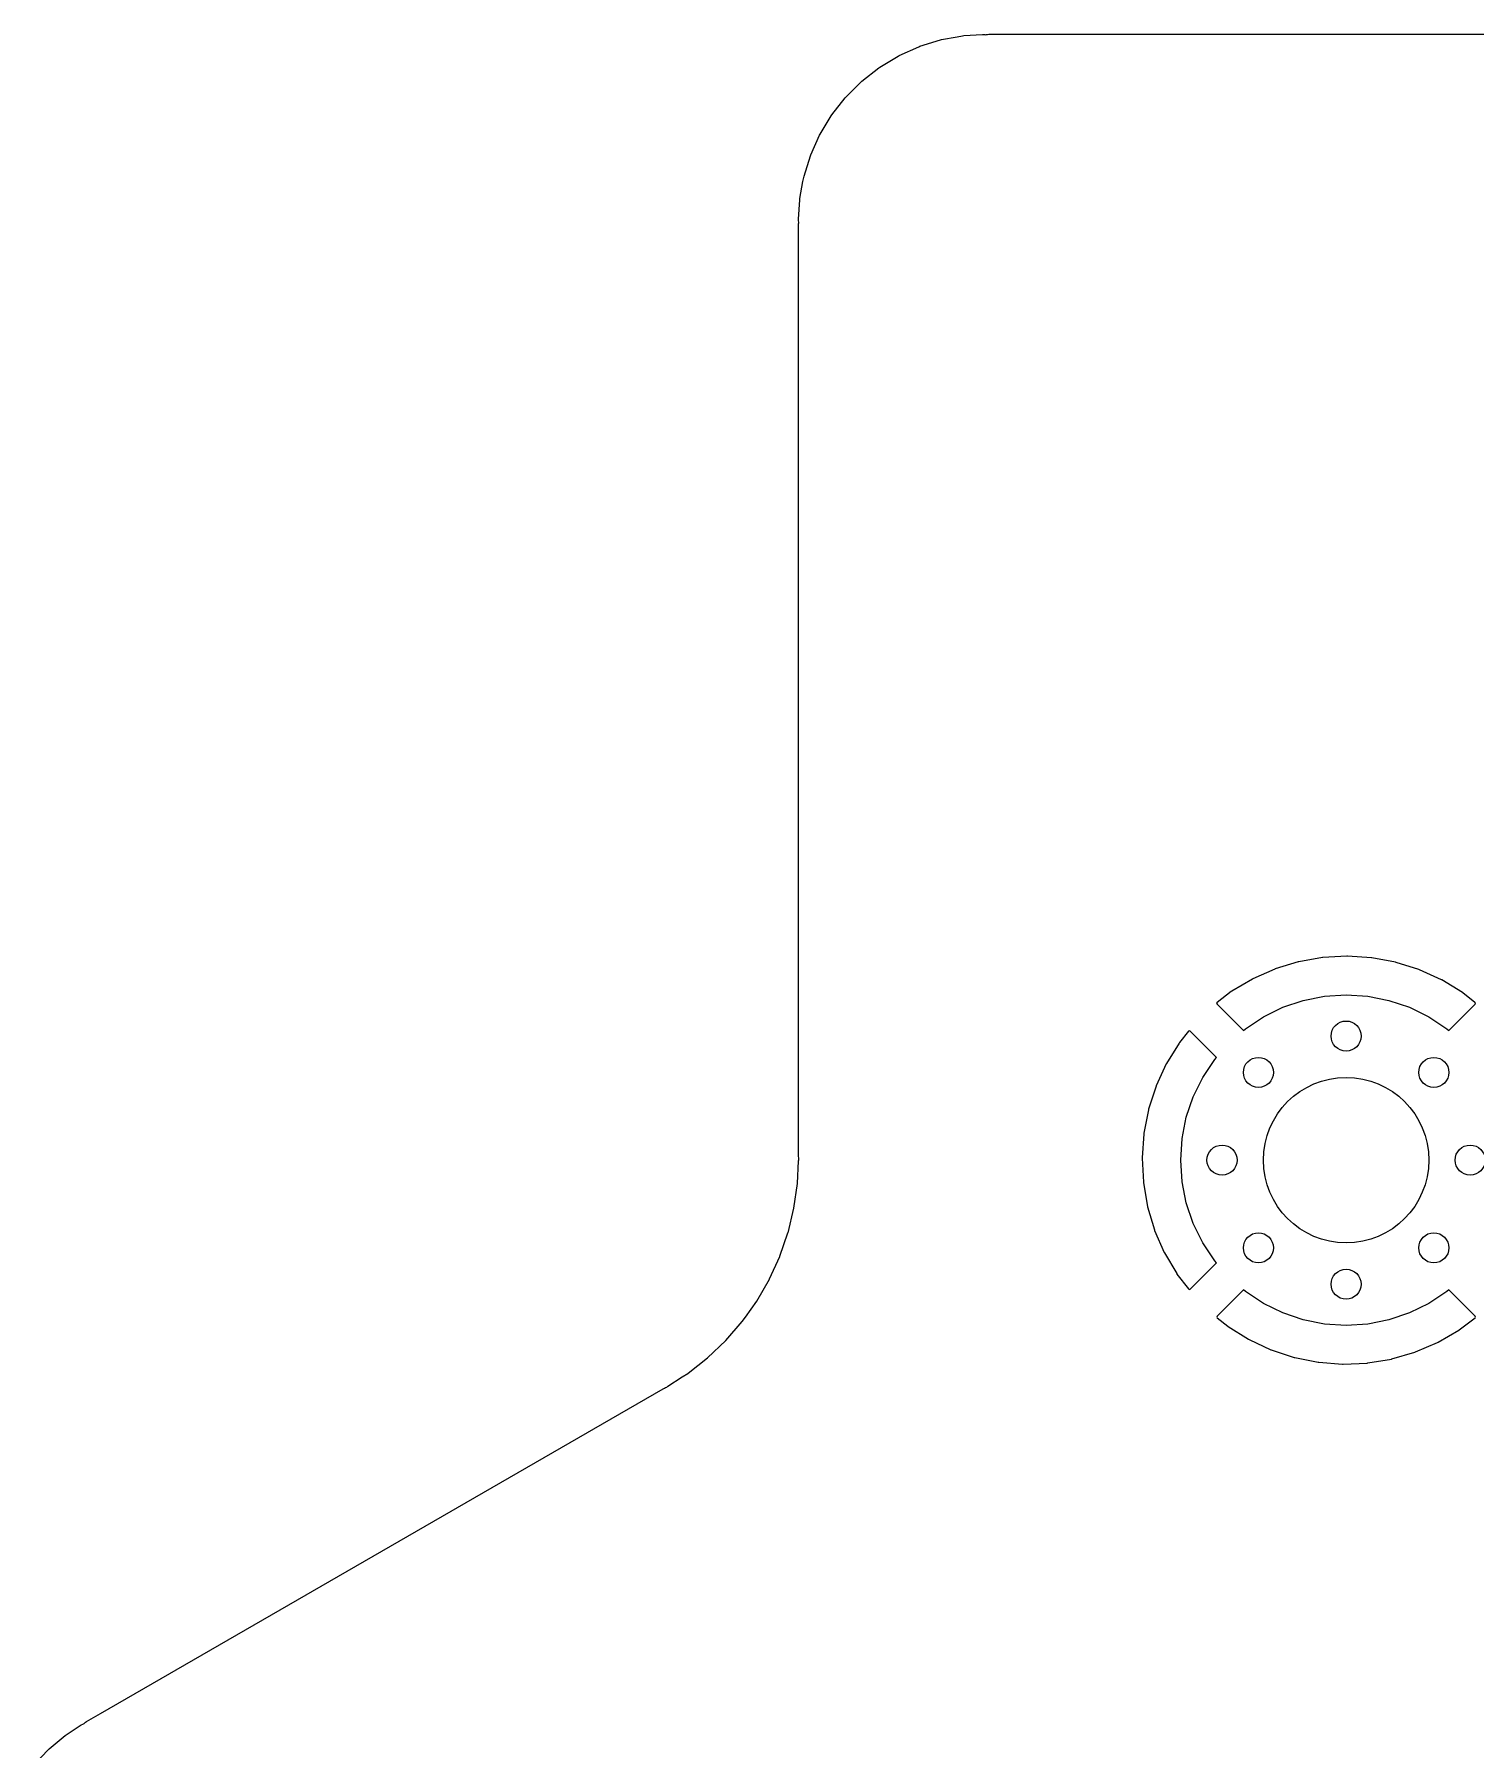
# Model space of a CAD drawing. Extents: x 189 to 319, y -167 to -61.
# Drawn here: x 221.62 to 240.79, y -83.64 to -60.82 of the extents above; entities that cross this region are included whole.
import ezdxf

# ---------------------------------------------------------------- set-up
doc = ezdxf.new("R2010")
doc.units = 0
doc.layers.add('BLACK', color=7, linetype='CONTINUOUS')

msp = doc.modelspace()

# ---------------------------------------------------------------- linework, layer by layer
at = {"layer": 'BLACK', "linetype": 'CONTINUOUS'}
for p, q in [((233.394, -60.9822), (233.666, -60.8972)), ((233.666, -60.8972), (233.681, -60.8936)), ((233.681, -60.8936), (233.891, -60.855)), ((233.891, -60.855), (233.962, -60.8421)), ((233.962, -60.8421), (233.977, -60.8402)), ((233.977, -60.8402), (234.228, -60.8251)), ((234.228, -60.8251), (234.255, -60.8263)), ((234.255, -60.8263), (234.255, -60.8263)), ((234.255, -60.8263), (234.264, -60.8277)), ((234.264, -60.8277), (234.273, -60.8266)), ((234.273, -60.8266), (234.295, -60.8236)), ((234.273, -60.8266), (234.273, -60.8266)), ((234.295, -60.8236), (234.312, -60.8225)), ((234.312, -60.8225), (273.681, -60.8225)), ((232.861, -61.2597), (233.105, -61.1119)), ((233.105, -61.1119), (233.119, -61.1048)), ((233.119, -61.1048), (233.379, -60.9876)), ((233.379, -60.9876), (233.394, -60.9822)), ((232.623, -61.4445), (232.848, -61.2684)), ((232.848, -61.2684), (232.861, -61.2597)), ((232.41, -61.6566), (232.612, -61.4546)), ((232.612, -61.4546), (232.623, -61.4445)), ((232.224, -61.8929), (232.4, -61.668)), ((232.4, -61.668), (232.41, -61.6566)), ((232.067, -62.1499), (232.215, -61.9054)), ((232.215, -61.9054), (232.224, -61.8929)), ((231.943, -62.4239), (232.06, -62.1634)), ((232.06, -62.1634), (232.067, -62.1499)), ((231.853, -62.7109), (231.938, -62.4381)), ((231.938, -62.4381), (231.943, -62.4239)), ((231.839, -62.7811), (231.849, -62.7257)), ((231.849, -62.7257), (231.853, -62.7109)), ((231.798, -63.0067), (231.839, -62.7811)), ((231.78, -63.2797), (231.796, -63.0218)), ((231.796, -63.0218), (231.798, -63.0067)), ((231.778, -63.3639), (231.779, -63.3445)), ((231.778, -75.7251), (231.778, -63.3639)), ((231.779, -63.3445), (231.782, -63.3297)), ((231.781, -63.3036), (231.78, -63.2797)), ((231.783, -63.3208), (231.781, -63.3036)), ((231.782, -63.3297), (231.783, -63.3208)), ((231.782, -63.3297), (231.782, -63.3297)), ((238.426, -73.1581), (238.12, -73.2511)), ((238.433, -73.1563), (238.426, -73.1581)), ((238.747, -73.1007), (238.433, -73.1563)), ((238.754, -73.0998), (238.747, -73.1007)), ((239.073, -73.0823), (238.754, -73.0998)), ((239.08, -73.0823), (239.073, -73.0823)), ((239.399, -73.1032), (239.08, -73.0823)), ((239.406, -73.1041), (239.399, -73.1032)), ((239.72, -73.1631), (239.406, -73.1041)), ((239.727, -73.1649), (239.72, -73.1631)), ((240.031, -73.2611), (239.727, -73.1649)), ((237.815, -73.3862), (237.541, -73.5492)), ((237.822, -73.3827), (237.815, -73.3862)), ((238.113, -73.2537), (237.822, -73.3827)), ((238.12, -73.2511), (238.113, -73.2537)), ((240.038, -73.2638), (240.031, -73.2611)), ((240.329, -73.3958), (240.038, -73.2638)), ((240.335, -73.3994), (240.329, -73.3958)), ((240.608, -73.5653), (240.335, -73.3994)), ((237.535, -73.5535), (237.349, -73.6968)), ((237.541, -73.5492), (237.535, -73.5535)), ((238.221, -73.7625), (238.493, -73.67)), ((238.493, -73.67), (238.775, -73.6138)), ((238.775, -73.6138), (239.062, -73.595)), ((239.062, -73.595), (239.35, -73.6138)), ((239.35, -73.6138), (239.632, -73.67)), ((239.632, -73.67), (239.904, -73.7625)), ((240.614, -73.5696), (240.608, -73.5653)), ((240.776, -73.6977), (240.614, -73.5696)), ((237.349, -73.6968), (237.34, -73.7084)), ((237.34, -73.7084), (237.347, -73.7203)), ((237.347, -73.7203), (237.698, -74.0715)), ((237.723, -74.0496), (237.962, -73.8897)), ((237.962, -73.8897), (238.221, -73.7625)), ((239.904, -73.7625), (240.162, -73.8897)), ((240.162, -73.8897), (240.402, -74.0496)), ((240.427, -74.0715), (240.777, -73.7212)), ((240.784, -73.7084), (240.776, -73.6977)), ((240.777, -73.7212), (240.784, -73.7084)), ((236.965, -74.0813), (236.845, -74.2321)), ((236.976, -74.0736), (236.965, -74.0813)), ((236.989, -74.0807), (236.976, -74.0736)), ((237.339, -74.4307), (236.989, -74.0807)), ((237.698, -74.0715), (237.723, -74.0496)), ((240.402, -74.0496), (240.427, -74.0715)), ((236.841, -74.2383), (236.674, -74.5098)), ((236.845, -74.2321), (236.841, -74.2383)), ((236.67, -74.5164), (236.536, -74.8061)), ((236.674, -74.5098), (236.67, -74.5164)), ((237.157, -74.695), (237.317, -74.4557)), ((237.317, -74.4557), (237.339, -74.4307)), ((236.534, -74.8131), (236.436, -75.1167)), ((236.536, -74.8061), (236.534, -74.8131)), ((237.03, -74.9531), (237.157, -74.695)), ((236.937, -75.2256), (237.03, -74.9531)), ((236.434, -75.124), (236.373, -75.4372)), ((236.436, -75.1167), (236.434, -75.124)), ((236.881, -75.5078), (236.937, -75.2256)), ((236.372, -75.4447), (236.35, -75.7628)), ((236.373, -75.4372), (236.372, -75.4447)), ((236.862, -75.795), (236.881, -75.5078)), ((231.779, -75.7429), (231.778, -75.7251)), ((231.766, -76.1044), (231.78, -75.8046)), ((231.783, -75.7704), (231.779, -75.7429)), ((231.78, -75.8046), (231.782, -75.7897)), ((231.782, -75.7879), (231.783, -75.7831)), ((231.782, -75.7897), (231.782, -75.7879)), ((231.782, -75.7879), (231.782, -75.7879)), ((231.783, -75.7705), (231.783, -75.7704)), ((231.783, -75.7831), (231.783, -75.7705)), ((236.35, -75.7628), (236.35, -75.7704)), ((236.35, -75.7704), (236.366, -76.0889)), ((236.881, -76.0822), (236.862, -75.795)), ((231.719, -76.4352), (231.766, -76.1044)), ((236.366, -76.0889), (236.367, -76.0964)), ((236.367, -76.0964), (236.421, -76.4108)), ((236.937, -76.3644), (236.881, -76.0822)), ((236.421, -76.4108), (236.422, -76.4181)), ((236.422, -76.4181), (236.514, -76.7237)), ((237.03, -76.6369), (236.937, -76.3644)), ((231.64, -76.76), (231.719, -76.4352)), ((237.157, -76.895), (237.03, -76.6369)), ((231.531, -77.073), (231.639, -76.7628)), ((231.639, -76.7628), (231.64, -76.76)), ((231.639, -76.7628), (231.639, -76.7628)), ((236.514, -76.7237), (236.516, -76.7308)), ((236.516, -76.7308), (236.644, -77.0232)), ((231.394, -77.3749), (231.529, -77.0785)), ((231.529, -77.0785), (231.53, -77.0758)), ((231.53, -77.0758), (231.531, -77.073)), ((231.531, -77.073), (231.531, -77.073)), ((236.644, -77.0232), (236.647, -77.0299)), ((236.647, -77.0299), (236.809, -77.3049)), ((237.317, -77.1343), (237.157, -76.895)), ((236.809, -77.3049), (236.813, -77.3111)), ((236.813, -77.3111), (236.964, -77.5089)), ((236.988, -77.5107), (237.339, -77.1593)), ((237.339, -77.1593), (237.317, -77.1343)), ((231.224, -77.6692), (231.392, -77.3798)), ((231.392, -77.3798), (231.394, -77.3749)), ((236.964, -77.5089), (236.975, -77.5174)), ((236.975, -77.5174), (236.988, -77.5107)), ((237.698, -77.5185), (237.348, -77.8684)), ((237.723, -77.5404), (237.698, -77.5185)), ((237.962, -77.7003), (237.723, -77.5404)), ((240.402, -77.5404), (240.162, -77.7003)), ((240.427, -77.5185), (240.402, -77.5404)), ((240.779, -77.8703), (240.427, -77.5185)), ((231.073, -77.8814), (231.223, -77.6717)), ((231.223, -77.6717), (231.224, -77.6692)), ((231.223, -77.6717), (231.223, -77.6717)), ((238.221, -77.8275), (237.962, -77.7003)), ((240.162, -77.7003), (239.904, -77.8275)), ((230.812, -78.194), (231.031, -77.9415)), ((231.031, -77.9415), (231.032, -77.939)), ((231.032, -77.939), (231.073, -77.8814)), ((231.032, -77.939), (231.032, -77.939)), ((237.348, -77.8684), (237.341, -77.8814)), ((237.341, -77.8814), (237.349, -77.8919)), ((237.349, -77.8919), (237.488, -78.004)), ((237.488, -78.004), (237.494, -78.0084)), ((237.494, -78.0084), (237.765, -78.1772)), ((238.493, -77.92), (238.221, -77.8275)), ((238.775, -77.9762), (238.493, -77.92)), ((239.062, -77.995), (238.775, -77.9762)), ((239.35, -77.9762), (239.062, -77.995)), ((239.632, -77.92), (239.35, -77.9762)), ((239.904, -77.8275), (239.632, -77.92)), ((240.567, -78.0524), (240.777, -77.8939)), ((240.777, -77.8939), (240.785, -77.8825)), ((240.785, -77.8825), (240.779, -77.8703)), ((230.57, -78.4247), (230.812, -78.194)), ((237.765, -78.1772), (237.771, -78.1808)), ((237.771, -78.1808), (238.06, -78.3158)), ((239.985, -78.3461), (240.278, -78.2202)), ((240.278, -78.2202), (240.285, -78.2168)), ((240.285, -78.2168), (240.561, -78.0566)), ((240.561, -78.0566), (240.567, -78.0524)), ((230.31, -78.6294), (230.568, -78.4265)), ((230.568, -78.4265), (230.57, -78.4247)), ((238.06, -78.3158), (238.067, -78.3186)), ((238.067, -78.3186), (238.37, -78.418)), ((238.37, -78.418), (238.378, -78.4199)), ((238.378, -78.4199), (238.691, -78.4821)), ((239.35, -78.4925), (239.664, -78.4401)), ((239.664, -78.4401), (239.672, -78.4384)), ((239.672, -78.4384), (239.978, -78.3486)), ((239.978, -78.3486), (239.985, -78.3461)), ((230.042, -78.8017), (230.234, -78.6782)), ((230.234, -78.6782), (230.307, -78.6313)), ((230.307, -78.6313), (230.31, -78.6294)), ((230.31, -78.6294), (230.31, -78.6294)), ((238.691, -78.4821), (238.698, -78.4831)), ((238.698, -78.4831), (239.016, -78.5073)), ((239.016, -78.5073), (239.024, -78.5074)), ((239.024, -78.5074), (239.342, -78.4933)), ((239.342, -78.4933), (239.35, -78.4925)), ((222.497, -83.1545), (229.978, -78.8351)), ((229.978, -78.8351), (229.997, -78.8262)), ((229.997, -78.8262), (230.011, -78.8209)), ((230.011, -78.8209), (230.016, -78.8192)), ((230.011, -78.8209), (230.011, -78.8209)), ((230.016, -78.8192), (230.027, -78.813)), ((230.027, -78.813), (230.032, -78.8086)), ((230.032, -78.8086), (230.042, -78.8017)), ((222.296, -83.2714), (222.31, -83.2623)), ((222.31, -83.2623), (222.497, -83.1545)), ((221.815, -83.6239), (222.026, -83.4471)), ((222.026, -83.4471), (222.038, -83.4383)), ((222.026, -83.4471), (222.026, -83.4471)), ((222.038, -83.4383), (222.239, -83.3064)), ((222.239, -83.3064), (222.262, -83.2941)), ((222.262, -83.2941), (222.271, -83.2908)), ((222.271, -83.2908), (222.278, -83.2853)), ((222.278, -83.2853), (222.296, -83.2714)), ((222.278, -83.2853), (222.278, -83.2853)), ((221.616, -83.8341), (221.805, -83.634)), ((221.805, -83.634), (221.815, -83.6239))]:
    msp.add_line(p, q, dxfattribs=at)
at = {"layer": 'BLACK'}
for centre, radius in [((239.062, -74.145), 0.2), ((237.896, -74.6283), 0.2), ((240.229, -74.6283), 0.2), ((239.062, -75.795), 1.1), ((237.412, -75.795), 0.2), ((240.712, -75.795), 0.2), ((237.896, -76.9617), 0.2), ((240.229, -76.9617), 0.2), ((239.062, -77.445), 0.2)]:
    msp.add_circle(centre, radius, dxfattribs=at)

doc.saveas('drawing.dxf')
